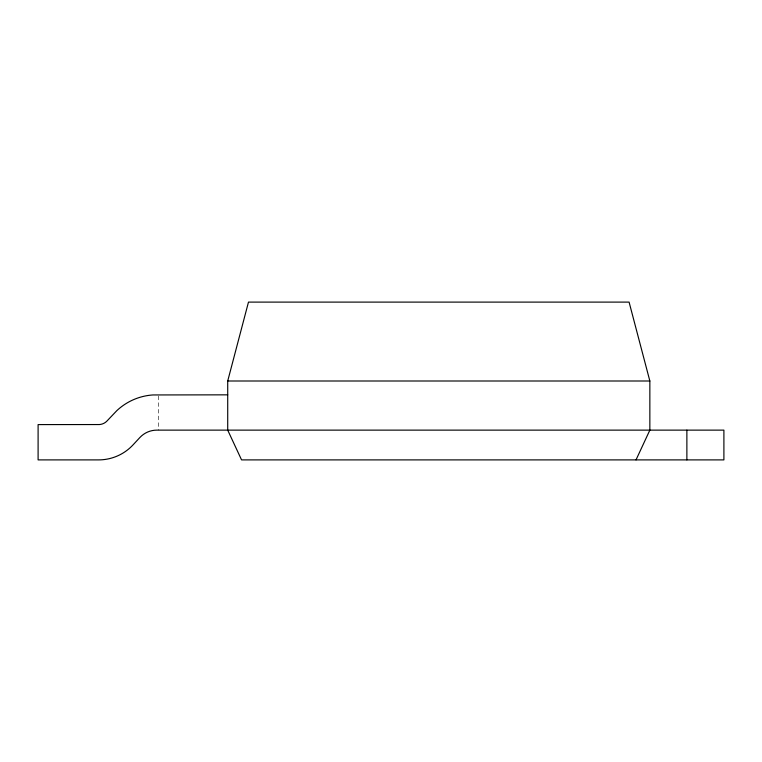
<?xml version="1.0" encoding="UTF-8"?>
<svg xmlns="http://www.w3.org/2000/svg" width="762" height="762" viewBox="0 0 762 762"><rect width="100%" height="100%" fill="white"/><g stroke="black" fill="none" stroke-linecap="round" stroke-linejoin="round"><path stroke-width="0.57" stroke-dasharray="3.81 2.86" d="M158.515 396.021L158.515 430.13"/><path stroke-width="1.14" d="M227.714 394.84L152.838 394.954A58.483 58.483 0 0 0 116.843 410.632L106.585 421.424A11.668 11.668 0 0 1 99.403 424.548L38.1 424.596L38.1 459.896L98.603 459.896A46.977 46.977 0 0 0 133.007 444.913L139.875 437.521A23.165 23.165 0 0 1 156.839 430.13L723.9 430.13L723.9 459.896L241.554 459.896L227.714 430.13L227.714 381L248.479 302.104L629.088 302.104L649.853 381L649.853 430.13L636.013 459.896M227.714 381L649.853 381M686.876 430.13L686.876 459.896"/></g></svg>
